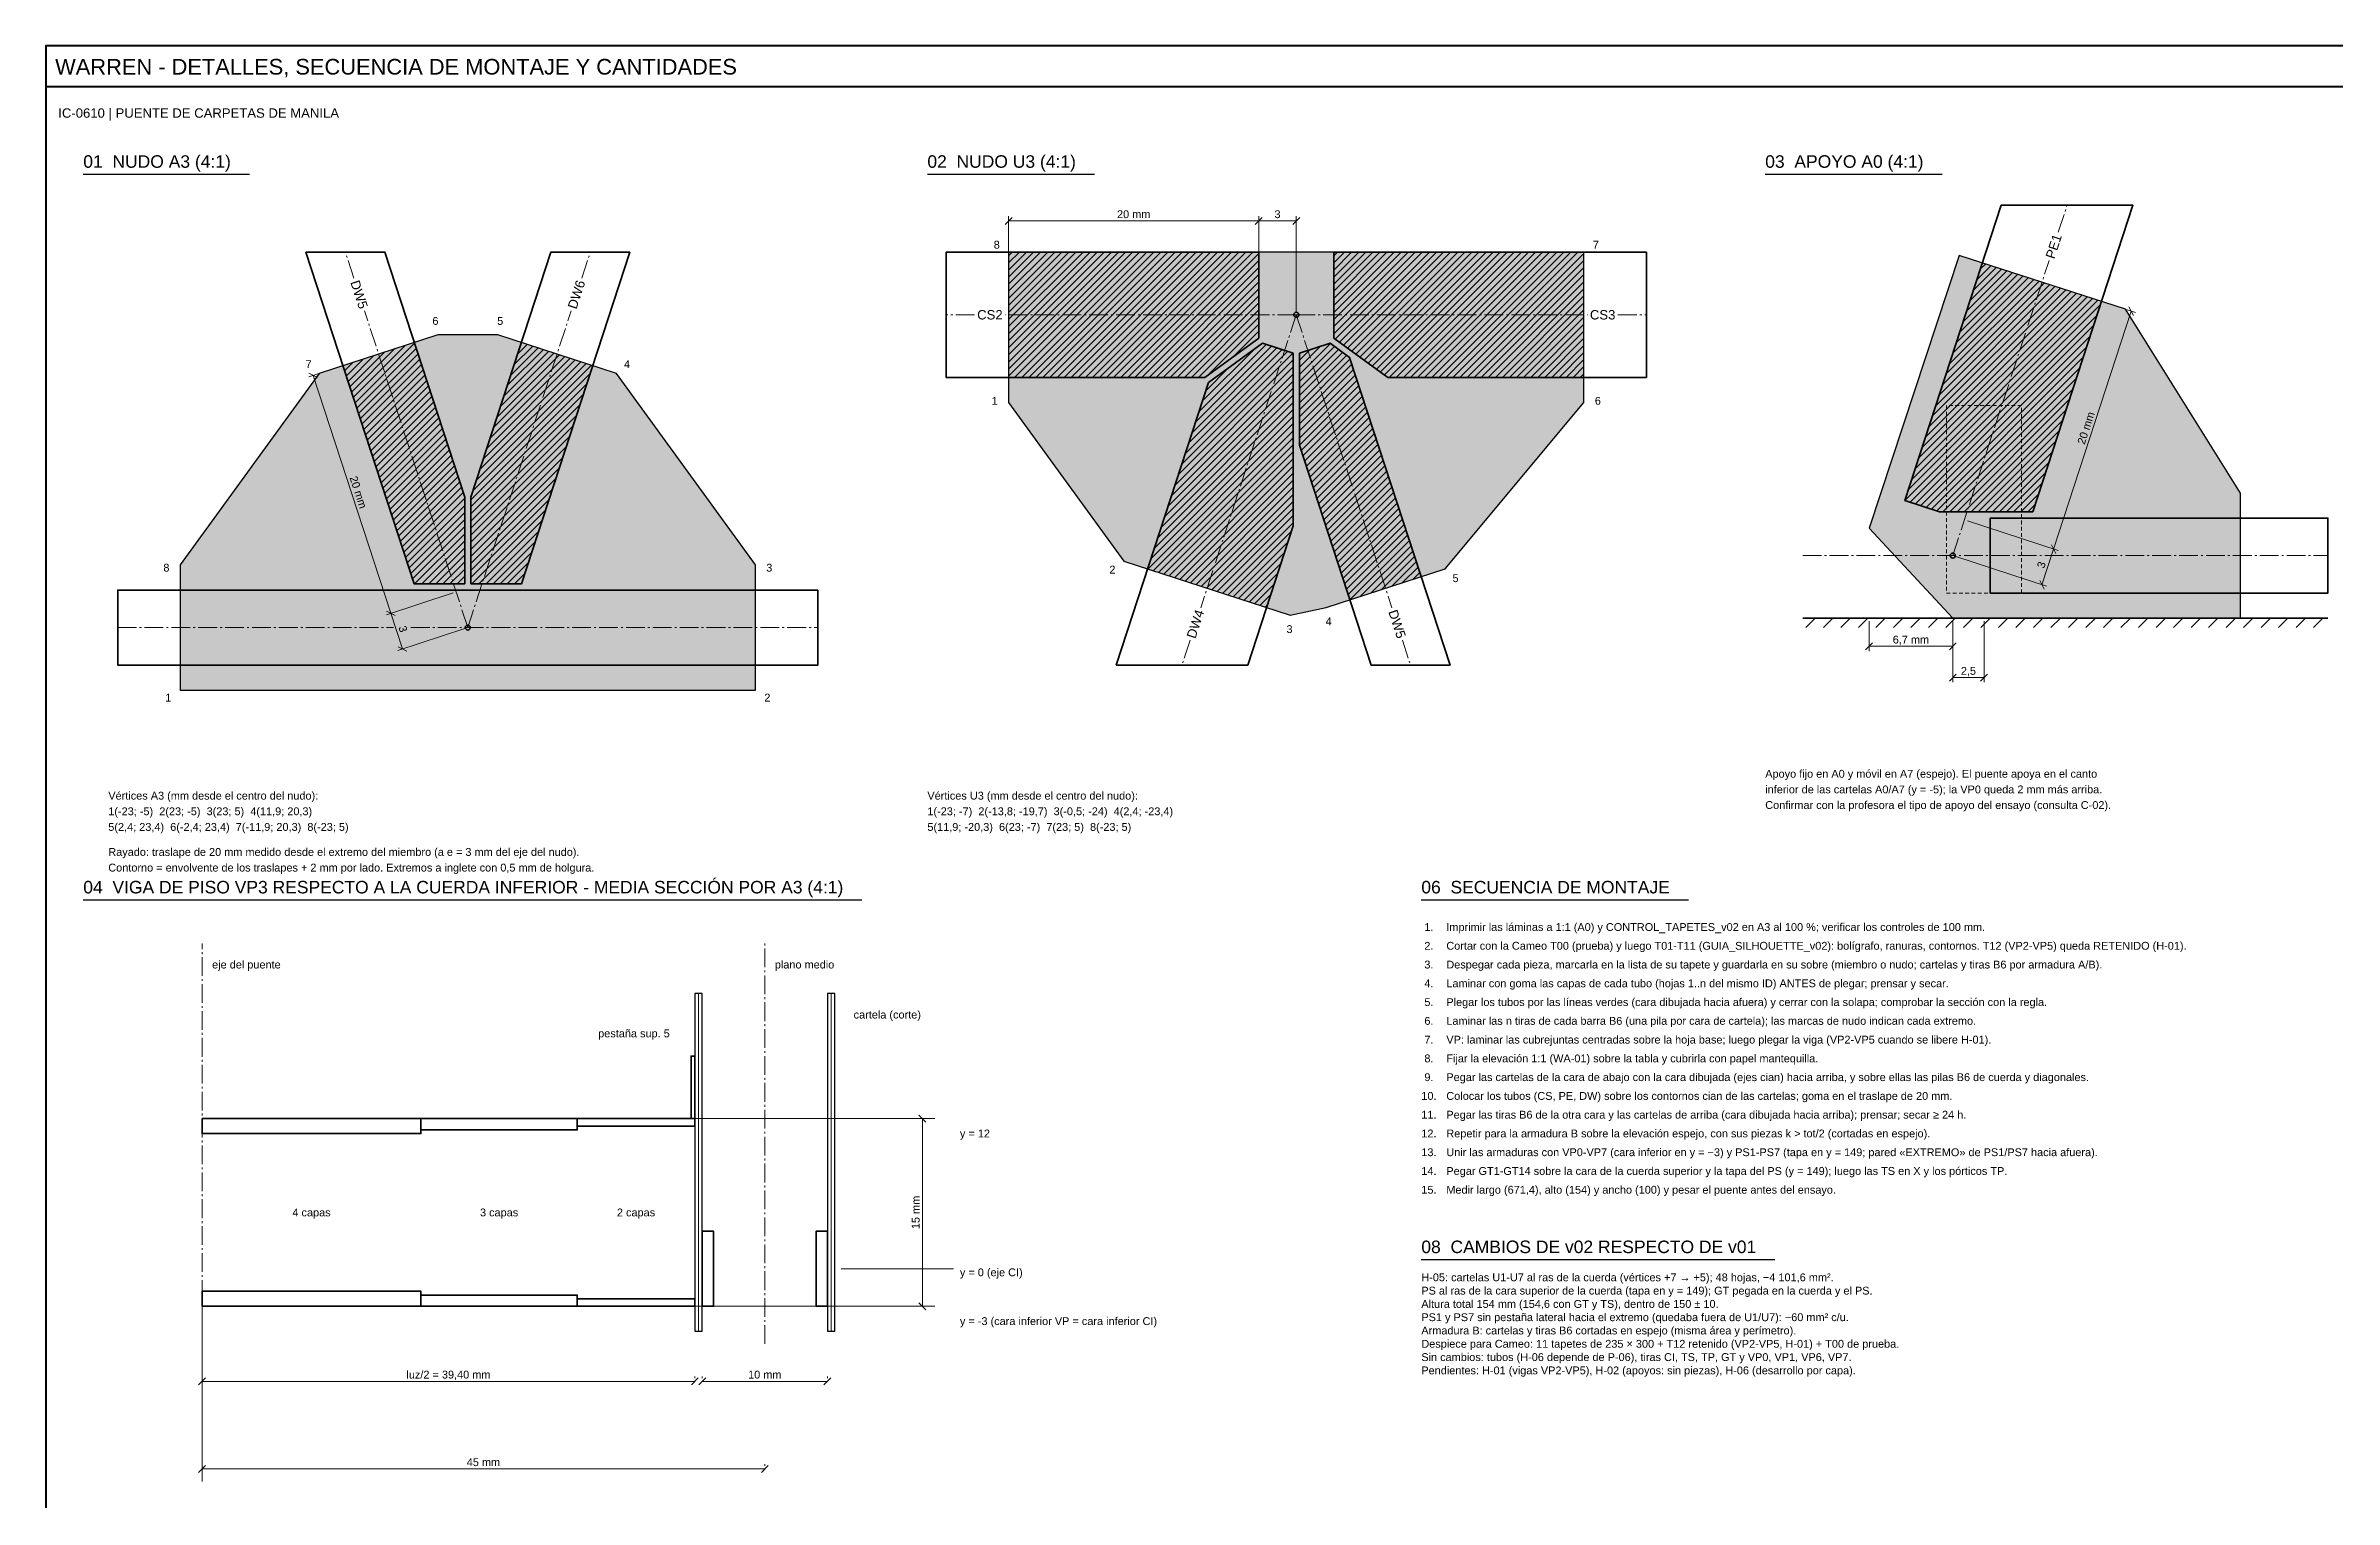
# Model space of a CAD drawing. Header units: millimetres. Extents: x 10 to 1179, y 10 to 831.
# Drawn here: x 10 to 742, y 366 to 831 of the extents above; entities that cross this region are included whole.
import ezdxf

# ---------------------------------------------------------------- set-up
doc = ezdxf.new("R2010")
doc.units = ezdxf.units.MM
doc.linetypes.add('LT_EJE', pattern=[8.6, 6, -1, 0.6, -1])
doc.linetypes.add('LT_OCULTA', pattern=[2, 1.2, -0.8])
for name, color, linetype, lineweight in [('CAJETIN', 7, 'CONTINUOUS', 30), ('CARTELA', 7, 'CONTINUOUS', 25), ('COTA', 7, 'CONTINUOUS', 13), ('EJE', 1, 'LT_EJE', 13), ('MARCO', 7, 'CONTINUOUS', 40), ('OCULTA', 8, 'LT_OCULTA', 18), ('SOMBRA', 254, 'CONTINUOUS', 0), ('TEXTO', 7, 'CONTINUOUS', 18), ('TRASLAPE', 7, 'CONTINUOUS', 13), ('VISTA', 7, 'CONTINUOUS', 35), ('VISTA_FINA', 7, 'CONTINUOUS', 18)]:
    doc.layers.add(name, color=color, linetype=linetype, lineweight=lineweight)
doc.styles.add('PLANO', font='arial.ttf')

msp = doc.modelspace()

# ---------------------------------------------------------------- hatches: boundary and pattern name
at = {"layer": 'SOMBRA'}
h = msp.add_hatch(color=254, dxfattribs=at)
h.dxf.hatch_style = 1
h.paths.add_polyline_path([(318, 717), (354.8, 666.2), (408, 649), (419.6, 651.4), (457.6, 663.8), (502, 717), (502, 765), (318, 765)])
h = msp.add_hatch(color=254, dxfattribs=at)
h.dxf.hatch_style = 1
h.paths.add_polyline_path([(593.2, 676.8), (620, 648), (712, 648), (712, 688), (675.2, 746.8), (622, 764)])
h = msp.add_hatch(color=254, dxfattribs=at)
h.dxf.hatch_style = 1
h.paths.add_polyline_path([(53, 625), (237, 625), (237, 665), (192.6, 726.2), (154.6, 738.6), (135.4, 738.6), (97.4, 726.2), (53, 665)])

# ---------------------------------------------------------------- linework, layer by layer
at = {"layer": 'CAJETIN'}
for p, q in [((22, 790), (75.19, 790)), ((292, 790), (345.5, 790)), ((560, 790), (616.61, 790)), ((22, 558), (271.07, 558)), ((450, 558), (535.47, 558)), ((450, 443), (563.11, 443))]:
    msp.add_line(p, q, dxfattribs=at)
at = {"layer": 'CARTELA'}
for points in [[(318, 717), (354.8, 666.2), (408, 649), (419.6, 651.4), (457.6, 663.8), (502, 717), (502, 765), (318, 765)], [(593.2, 676.8), (620, 648), (712, 648), (712, 688), (675.2, 746.8), (622, 764)], [(53, 625), (237, 625), (237, 665), (192.6, 726.2), (154.6, 738.6), (135.4, 738.6), (97.4, 726.2), (53, 665)], [(217.6, 420), (220, 420), (220, 528), (217.6, 528)], [(260, 420), (262.4, 420), (262.4, 528), (260, 528)]]:
    msp.add_lwpolyline(points, close=True, dxfattribs=at)
at = {"layer": 'COTA'}
for p, q in [((319.1, 776.1), (316.9, 773.9)), ((318, 746), (318, 776.5)), ((399.1, 776.1), (396.9, 773.9)), ((399.1, 776.1), (396.9, 773.9)), ((398, 746), (398, 776.5)), ((398, 746), (398, 776.5)), ((411.1, 776.1), (408.9, 773.9)), ((410, 746), (410, 776.5)), ((398, 775), (318, 775)), ((410, 775), (398, 775)), ((649.5, 755.15), (678.49, 745.69)), ((677.77, 744.76), (676.36, 747.54)), ((652.24, 670.1), (677.07, 746.15)), ((115.5, 732.15), (94.11, 725.17)), ((96.93, 724.93), (94.15, 726.34)), ((120.36, 649.58), (95.54, 725.63)), ((624.67, 679.1), (653.67, 669.63)), ((624.67, 679.1), (653.67, 669.63)), ((620.95, 667.69), (649.95, 658.23)), ((648.52, 658.69), (652.24, 670.1)), ((652.95, 668.71), (651.54, 671.49)), ((652.95, 668.71), (651.54, 671.49)), ((649.22, 657.3), (647.81, 660.08)), ((140.33, 656.1), (118.94, 649.12)), ((140.33, 656.1), (118.94, 649.12)), ((121.75, 648.88), (118.98, 650.29)), ((121.75, 648.88), (118.98, 650.29)), ((124.09, 638.17), (120.36, 649.58)), ((144.05, 644.69), (122.66, 637.71)), ((593.2, 647), (593.2, 637.5)), ((620, 647), (620, 637.5)), ((620, 647), (620, 627.5)), ((630, 647), (630, 627.5)), ((125.47, 637.47), (122.7, 638.88)), ((592.1, 637.9), (594.3, 640.1)), ((593.2, 639), (620, 639)), ((618.9, 637.9), (621.1, 640.1)), ((618.9, 627.9), (621.1, 630.1)), ((628.9, 627.9), (631.1, 630.1)), ((620, 629), (630, 629)), ((217.6, 488), (294.4, 488)), ((289.4, 488), (288.9, 488)), ((291.5, 486.9), (289.3, 489.1)), ((290.4, 428), (290.4, 488)), ((264.4, 440), (300.4, 440)), ((60, 372), (60, 428)), ((217.6, 428), (294.4, 428)), ((289.4, 428), (288.9, 428)), ((291.5, 426.9), (289.3, 429.1)), ((58.9, 402.9), (61.1, 405.1)), ((60, 405), (60, 405.5)), ((60, 404), (217.6, 404)), ((216.5, 402.9), (218.7, 405.1)), ((217.6, 405), (217.6, 405.5)), ((218.9, 402.9), (221.1, 405.1)), ((220, 405), (220, 405.5)), ((220, 404), (260, 404)), ((258.9, 402.9), (261.1, 405.1)), ((260, 405), (260, 405.5)), ((58.9, 374.9), (61.1, 377.1)), ((60, 377), (60, 377.5)), ((60, 376), (240, 376)), ((238.9, 374.9), (241.1, 377.1)), ((240, 377), (240, 377.5))]:
    msp.add_line(p, q, dxfattribs=at)
at = {"layer": 'EJE'}
for p, q in [((60, 396), (60, 544)), ((240, 416), (240, 544))]:
    msp.add_line(p, q, dxfattribs=at)
for points in [[(653.75, 771.39), (656.56, 780)], [(108.56, 756.66), (105.83, 765)], [(181.44, 756.66), (184.17, 765)], [(620, 668), (650.79, 762.34)], [(145, 645), (111.94, 746.29)], [(145, 645), (178.06, 746.29)], [(307.12, 745), (298, 745)], [(410, 745), (316.88, 745)], [(410, 745), (379.42, 651.32)], [(410, 745), (503.12, 745)], [(410, 745), (440.58, 651.32)], [(512.88, 745), (522, 745)], [(572, 668), (740, 668)], [(33, 645), (121.28, 645)], [(126.8, 645), (257, 645)], [(376.04, 640.95), (373.44, 633)], [(443.96, 640.95), (446.56, 633)]]:
    msp.add_lwpolyline(points, dxfattribs=at)
at = {"layer": 'MARCO'}
msp.add_line((10, 818), (1179, 818), dxfattribs=at)
msp.add_lwpolyline([(10, 10), (1179, 10), (1179, 831), (10, 831)], close=True, dxfattribs=at)
at = {"layer": 'OCULTA'}
msp.add_lwpolyline([(618, 656), (642, 656), (642, 716), (618, 716)], close=True, dxfattribs=at)
at = {"layer": 'TRASLAPE'}
for points in [[(318, 725.36), (357.64, 765)], [(318, 727.63), (355.37, 765)], [(318, 729.89), (353.11, 765)], [(318, 732.15), (350.85, 765)], [(318, 734.42), (348.58, 765)], [(318, 736.68), (346.32, 765)], [(318, 738.94), (344.06, 765)], [(318, 741.2), (341.8, 765)], [(318, 743.47), (339.53, 765)], [(318, 745.73), (337.27, 765)], [(318, 747.99), (335.01, 765)], [(318, 750.25), (332.75, 765)], [(318, 752.52), (330.48, 765)], [(318, 754.78), (328.22, 765)], [(318, 757.04), (325.96, 765)], [(318, 759.31), (323.69, 765)], [(318, 761.57), (321.43, 765)], [(318, 763.83), (319.17, 765)], [(319.9, 725), (359.9, 765)], [(322.16, 725), (362.16, 765)], [(324.42, 725), (364.42, 765)], [(326.69, 725), (366.69, 765)], [(328.95, 725), (368.95, 765)], [(331.21, 725), (371.21, 765)], [(333.47, 725), (373.47, 765)], [(335.74, 725), (375.74, 765)], [(338, 725), (378, 765)], [(340.26, 725), (380.26, 765)], [(342.53, 725), (382.53, 765)], [(344.79, 725), (384.79, 765)], [(347.05, 725), (387.05, 765)], [(349.31, 725), (389.31, 765)], [(351.58, 725), (391.58, 765)], [(353.84, 725), (393.84, 765)], [(356.1, 725), (396.1, 765)], [(358.36, 725), (398, 764.64)], [(360.63, 725), (398, 762.37)], [(422, 738.94), (448.06, 765)], [(422, 741.2), (445.8, 765)], [(422, 743.47), (443.53, 765)], [(422, 745.73), (441.27, 765)], [(422, 747.99), (439.01, 765)], [(422, 750.25), (436.75, 765)], [(422, 752.52), (434.48, 765)], [(422, 754.78), (432.22, 765)], [(422, 757.04), (429.96, 765)], [(422, 759.31), (427.69, 765)], [(422, 761.57), (425.43, 765)], [(422, 763.83), (423.17, 765)], [(422.49, 737.17), (450.32, 765)], [(423.8, 736.22), (452.58, 765)], [(425.12, 735.27), (454.85, 765)], [(426.43, 734.32), (457.11, 765)], [(427.74, 733.37), (459.37, 765)], [(429.05, 732.41), (461.64, 765)], [(430.36, 731.46), (463.9, 765)], [(431.67, 730.51), (466.16, 765)], [(432.98, 729.56), (468.42, 765)], [(434.3, 728.61), (470.69, 765)], [(435.61, 727.66), (472.95, 765)], [(436.92, 726.71), (475.21, 765)], [(438.23, 725.75), (477.47, 765)], [(439.74, 725), (479.74, 765)], [(442, 725), (482, 765)], [(444.26, 725), (484.26, 765)], [(446.53, 725), (486.53, 765)], [(448.79, 725), (488.79, 765)], [(451.05, 725), (491.05, 765)], [(453.31, 725), (493.31, 765)], [(455.58, 725), (495.58, 765)], [(457.84, 725), (497.84, 765)], [(460.1, 725), (500.1, 765)], [(462.36, 725), (502, 764.64)], [(464.63, 725), (502, 762.37)], [(628.88, 759.68), (630.54, 761.34)], [(362.89, 725), (398, 760.11)], [(365.15, 725), (398, 757.85)], [(367.42, 725), (398, 755.58)], [(466.89, 725), (502, 760.11)], [(469.15, 725), (502, 757.85)], [(471.42, 725), (502, 755.58)], [(614.63, 716.01), (652.72, 754.1)], [(615.73, 719.37), (651.01, 754.65)], [(616.82, 722.73), (649.31, 755.21)], [(617.92, 726.09), (647.6, 755.77)], [(619.02, 729.44), (645.9, 756.32)], [(620.11, 732.8), (644.19, 756.88)], [(621.21, 736.16), (642.48, 757.44)], [(622.31, 739.52), (640.78, 757.99)], [(623.4, 742.88), (639.07, 758.55)], [(624.5, 746.24), (637.37, 759.11)], [(625.59, 749.6), (635.66, 759.66)], [(626.69, 752.96), (633.95, 760.22)], [(627.79, 756.32), (632.25, 760.78)], [(369.68, 725), (398, 753.32)], [(371.94, 725), (398, 751.06)], [(374.2, 725), (398, 748.8)], [(473.68, 725), (502, 753.32)], [(475.94, 725), (502, 751.06)], [(478.2, 725), (502, 748.8)], [(604.76, 685.78), (667.23, 748.24)], [(605.86, 689.14), (666.37, 749.64)], [(606.96, 692.49), (664.66, 750.2)], [(608.05, 695.85), (662.96, 750.76)], [(609.15, 699.21), (661.25, 751.31)], [(610.25, 702.57), (659.54, 751.87)], [(611.34, 705.93), (657.84, 752.43)], [(612.44, 709.29), (656.13, 752.98)], [(613.53, 712.65), (654.43, 753.54)], [(376.47, 725), (398, 746.53)], [(378.73, 725), (398, 744.27)], [(381.68, 725.69), (398, 742.01)], [(389.93, 731.67), (398, 739.75)], [(480.47, 725), (502, 746.53)], [(482.73, 725), (502, 744.27)], [(484.99, 725), (502, 742.01)], [(487.25, 725), (502, 739.75)], [(606.33, 685.08), (666.13, 744.88)], [(608.04, 684.53), (665.04, 741.52)], [(107.25, 721.99), (118.34, 733.07)], [(107.81, 720.28), (121.7, 734.17)], [(108.36, 718.57), (125.06, 735.27)], [(108.92, 716.87), (127.95, 735.9)], [(109.48, 715.16), (128.51, 734.2)], [(110.03, 713.46), (129.07, 732.49)], [(154.34, 712.28), (174.28, 732.22)], [(155.43, 715.64), (172.57, 732.78)], [(156.53, 719), (170.87, 733.33)], [(157.63, 722.36), (169.16, 733.89)], [(158.72, 725.72), (167.45, 734.45)], [(159.82, 729.08), (165.75, 735)], [(160.91, 732.43), (164.04, 735.56)], [(162.01, 735.79), (162.34, 736.12)], [(373.36, 697.19), (408.9, 732.74)], [(374.45, 700.55), (407.2, 733.29)], [(375.55, 703.91), (405.49, 733.85)], [(376.65, 707.27), (403.78, 734.41)], [(377.74, 710.63), (402.08, 734.96)], [(378.84, 713.99), (400.37, 735.52)], [(379.94, 717.35), (396.71, 734.13)], [(411, 725.95), (420.9, 735.85)], [(411, 723.69), (422.21, 734.9)], [(411, 728.21), (417.67, 734.88)], [(411, 721.42), (423.53, 733.95)], [(411, 730.48), (414.31, 733.78)], [(411, 719.16), (424.84, 733)], [(411, 716.9), (426.15, 732.05)], [(489.52, 725), (502, 737.48)], [(491.78, 725), (502, 735.22)], [(494.04, 725), (502, 732.96)], [(609.75, 683.97), (663.94, 738.16)], [(611.45, 683.41), (662.84, 734.8)], [(105.58, 727.1), (108.26, 729.79)], [(106.14, 725.4), (111.62, 730.88)], [(106.69, 723.69), (114.98, 731.98)], [(110.59, 711.75), (129.62, 730.78)], [(111.15, 710.04), (130.18, 729.08)], [(111.7, 708.34), (130.74, 727.37)], [(112.26, 706.63), (131.29, 725.67)], [(146.66, 688.77), (184.14, 726.24)], [(147.76, 692.13), (184.51, 728.88)], [(148.85, 695.48), (182.81, 729.44)], [(149.95, 698.84), (181.1, 729.99)], [(151.05, 702.2), (179.39, 730.55)], [(152.14, 705.56), (177.69, 731.11)], [(153.24, 708.92), (175.98, 731.66)], [(370.07, 687.12), (409, 726.05)], [(371.17, 690.47), (409, 728.31)], [(372.26, 693.83), (409, 730.57)], [(381.03, 720.71), (388.47, 728.14)], [(411, 714.64), (427.23, 730.87)], [(411, 712.37), (427.79, 729.16)], [(411, 710.11), (428.35, 727.46)], [(411, 707.85), (428.9, 725.75)], [(496.31, 725), (502, 730.69)], [(498.57, 725), (502, 728.43)], [(500.83, 725), (502, 726.17)], [(613.16, 682.86), (661.75, 731.44)], [(614.86, 682.3), (660.65, 728.09)], [(616.83, 682), (659.55, 724.73)], [(112.82, 704.93), (131.85, 723.96)], [(113.37, 703.22), (132.41, 722.25)], [(113.93, 701.51), (132.96, 720.55)], [(114.49, 699.81), (133.52, 718.84)], [(146, 685.84), (183.04, 722.89)], [(146, 683.58), (181.95, 719.53)], [(366.78, 677.04), (409, 719.26)], [(367.88, 680.4), (409, 721.52)], [(368.97, 683.76), (409, 723.78)], [(411, 705.59), (429.46, 724.05)], [(411, 703.32), (430.02, 722.34)], [(411.54, 701.6), (430.58, 720.64)], [(412.1, 699.9), (431.13, 718.93)], [(619.09, 682), (658.46, 721.37)], [(621.35, 682), (657.36, 718.01)], [(115.04, 698.1), (134.08, 717.14)], [(115.6, 696.4), (134.64, 715.43)], [(116.16, 694.69), (135.19, 713.72)], [(116.72, 692.98), (135.75, 712.02)], [(117.27, 691.28), (136.31, 710.31)], [(146, 681.32), (180.85, 716.17)], [(146, 679.05), (179.75, 712.81)], [(362.51, 663.72), (409, 710.21)], [(363.49, 666.96), (409, 712.47)], [(364.59, 670.32), (409, 714.73)], [(365.68, 673.68), (409, 717)], [(412.66, 698.19), (431.69, 717.22)], [(413.21, 696.48), (432.25, 715.52)], [(413.77, 694.78), (432.8, 713.81)], [(414.33, 693.07), (433.36, 712.11)], [(414.88, 691.37), (433.92, 710.4)], [(623.62, 682), (656.26, 714.65)], [(625.88, 682), (655.17, 711.29)], [(117.83, 689.57), (136.86, 708.61)], [(118.39, 687.87), (137.42, 706.9)], [(118.94, 686.16), (137.98, 705.19)], [(119.5, 684.46), (138.53, 703.49)], [(146, 676.79), (178.66, 709.45)], [(146, 674.53), (177.56, 706.09)], [(146, 672.27), (176.47, 702.73)], [(364.22, 663.17), (409, 707.94)], [(365.93, 662.61), (409, 705.68)], [(367.63, 662.05), (409, 703.42)], [(415.44, 689.66), (434.47, 708.69)], [(416, 687.95), (435.03, 706.99)], [(416.55, 686.25), (435.59, 705.28)], [(417.11, 684.54), (436.14, 703.58)], [(628.14, 682), (654.07, 707.93)], [(630.4, 682), (652.97, 704.57)], [(120.06, 682.75), (139.09, 701.78)], [(120.61, 681.04), (139.65, 700.08)], [(121.17, 679.34), (140.2, 698.37)], [(121.73, 677.63), (140.76, 696.67)], [(146, 670), (175.37, 699.37)], [(146, 667.74), (174.27, 696.01)], [(369.34, 661.49), (409, 701.16)], [(371.04, 660.94), (409, 698.89)], [(372.75, 660.38), (409, 696.63)], [(417.67, 682.84), (436.7, 701.87)], [(418.22, 681.13), (437.26, 700.16)], [(418.78, 679.42), (437.81, 698.46)], [(419.34, 677.72), (438.37, 696.75)], [(632.67, 682), (651.88, 701.21)], [(634.93, 682), (650.78, 697.85)], [(122.28, 675.93), (141.32, 694.96)], [(122.84, 674.22), (141.87, 693.25)], [(123.4, 672.51), (142.43, 691.55)], [(123.95, 670.81), (142.99, 689.84)], [(124.51, 669.1), (143.54, 688.14)], [(146, 665.48), (173.18, 692.65)], [(146, 663.21), (172.08, 689.29)], [(374.46, 659.82), (409, 694.37)], [(376.16, 659.27), (409, 692.11)], [(377.87, 658.71), (409, 689.84)], [(419.89, 676.01), (438.93, 695.05)], [(420.45, 674.31), (439.48, 693.34)], [(421.01, 672.6), (440.04, 691.63)], [(421.56, 670.89), (440.6, 689.93)], [(422.12, 669.19), (441.15, 688.22)], [(637.19, 682), (649.69, 694.49)], [(639.45, 682), (648.59, 691.14)], [(125.07, 667.4), (144, 686.33)], [(125.62, 665.69), (144, 684.07)], [(126.18, 663.98), (144, 681.8)], [(146, 660.95), (170.98, 685.94)], [(146.31, 659), (169.89, 682.58)], [(379.57, 658.15), (409, 687.58)], [(381.28, 657.6), (409, 685.32)], [(382.99, 657.04), (409, 683.05)], [(384.69, 656.48), (409, 680.79)], [(422.68, 667.48), (441.71, 686.52)], [(423.23, 665.78), (442.27, 684.81)], [(423.79, 664.07), (442.82, 683.1)], [(424.35, 662.36), (443.38, 681.4)], [(641.72, 682), (647.49, 687.78)], [(643.98, 682), (646.4, 684.42)], [(126.74, 662.28), (144, 679.54)], [(127.29, 660.57), (144, 677.28)], [(127.99, 659), (144, 675.01)], [(148.57, 659), (168.79, 679.22)], [(150.84, 659), (167.69, 675.86)], [(386.4, 655.93), (409, 678.53)], [(388.1, 655.37), (408.41, 675.68)], [(424.9, 660.66), (443.94, 679.69)], [(425.46, 658.95), (444.5, 677.99)], [(426.02, 657.25), (445.05, 676.28)], [(426.58, 655.54), (445.61, 674.57)], [(130.25, 659), (144, 672.75)], [(132.51, 659), (144, 670.49)], [(134.77, 659), (144, 668.23)], [(153.1, 659), (166.6, 672.5)], [(155.36, 659), (165.5, 669.14)], [(389.81, 654.81), (407.32, 672.32)], [(391.52, 654.26), (406.22, 668.96)], [(427.13, 653.84), (446.17, 672.87)], [(430.46, 654.9), (446.72, 671.16)], [(433.82, 656), (447.28, 669.46)], [(437.18, 657.09), (447.84, 667.75)], [(137.04, 659), (144, 665.96)], [(139.3, 659), (144, 663.7)], [(141.56, 659), (144, 661.44)], [(143.82, 659), (144, 659.18)], [(157.63, 659), (164.41, 665.78)], [(159.89, 659), (163.31, 662.42)], [(162.15, 659), (162.21, 659.06)], [(393.22, 653.7), (405.12, 665.6)], [(394.93, 653.14), (404.03, 662.24)], [(396.63, 652.59), (402.93, 658.88)], [(440.54, 658.19), (448.39, 666.05)], [(443.9, 659.29), (448.95, 664.34)], [(447.26, 660.38), (449.51, 662.63)], [(398.34, 652.03), (401.83, 655.52)], [(400.05, 651.47), (400.74, 652.16)]]:
    msp.add_lwpolyline(points, dxfattribs=at)
at = {"layer": 'VISTA'}
msp.add_line((572, 648), (740, 648), dxfattribs=at)
for points in [[(645.61, 682), (615.78, 682), (604.71, 685.61), (635.52, 780), (677.59, 780)], [(144, 686.74), (144, 659), (127.81, 659), (93.21, 765), (118.46, 765)], [(146, 686.74), (171.54, 765), (196.79, 765), (162.19, 659), (146, 659)], [(398, 737.53), (380.73, 725), (298, 725), (298, 765), (398, 765)], [(439.27, 725), (422, 737.53), (422, 765), (522, 765), (522, 725)], [(381.91, 723.38), (399.17, 735.91), (409, 732.7), (409, 677.48), (394.48, 633), (352.41, 633)], [(411, 732.7), (420.83, 735.91), (427.07, 731.38), (459.18, 633), (433.93, 633), (411, 703.26)], [(632, 656), (632, 680), (740, 680), (740, 656)], [(257, 657), (257, 633), (33, 633), (33, 657)], [(216.4, 488), (216.4, 508), (217.6, 508), (217.6, 488)], [(60, 488), (130, 488), (130, 483.2), (60, 483.2)], [(130, 488), (180, 488), (180, 484.4), (130, 484.4)], [(180, 488), (217.6, 488), (217.6, 485.6), (180, 485.6)], [(220, 428), (223.6, 428), (223.6, 452), (220, 452)], [(256.4, 428), (260, 428), (260, 452), (256.4, 452)], [(60, 428), (130, 428), (130, 432.8), (60, 432.8)], [(130, 428), (180, 428), (180, 431.6), (130, 431.6)], [(180, 428), (217.6, 428), (217.6, 430.4), (180, 430.4)]]:
    msp.add_lwpolyline(points, close=True, dxfattribs=at)
for centre in [(410, 745), (620, 668), (145, 645)]:
    msp.add_circle(centre, 0.8, dxfattribs=at)
at = {"layer": 'VISTA_FINA'}
for p, q in [((576, 648), (573, 645)), ((581.6, 648), (578.6, 645)), ((587.2, 648), (584.2, 645)), ((592.8, 648), (589.8, 645)), ((598.4, 648), (595.4, 645)), ((604, 648), (601, 645)), ((609.6, 648), (606.6, 645)), ((615.2, 648), (612.2, 645)), ((620.8, 648), (617.8, 645)), ((626.4, 648), (623.4, 645)), ((632, 648), (629, 645)), ((637.6, 648), (634.6, 645)), ((643.2, 648), (640.2, 645)), ((648.8, 648), (645.8, 645)), ((654.4, 648), (651.4, 645)), ((660, 648), (657, 645)), ((665.6, 648), (662.6, 645)), ((671.2, 648), (668.2, 645)), ((676.8, 648), (673.8, 645)), ((682.4, 648), (679.4, 645)), ((688, 648), (685, 645)), ((693.6, 648), (690.6, 645)), ((699.2, 648), (696.2, 645)), ((704.8, 648), (701.8, 645)), ((710.4, 648), (707.4, 645)), ((716, 648), (713, 645)), ((721.6, 648), (718.6, 645)), ((727.2, 648), (724.2, 645)), ((732.8, 648), (729.8, 645)), ((738.4, 648), (735.4, 645)), ((218.8, 420), (218.8, 528)), ((261.2, 420), (261.2, 528))]:
    msp.add_line(p, q, dxfattribs=at)

# ---------------------------------------------------------------- texts
at = {"layer": 'COTA', "style": 'PLANO'}
for s, p in [('20 mm', (352.66, 775.9)), ('3', (403.03, 775.9)), ('6,7 mm', (600.78, 639.9)), ('2,5', (622.57, 629.9)), ('luz/2 = 39,40 mm', (125.36, 404.9)), ('10 mm', (234.66, 404.9)), ('45 mm', (144.66, 376.9))]:
    msp.add_text(s, height=2.5, dxfattribs=at).set_placement(p)
for s, rotation, p in [('20 mm', 71.92389, (662.14, 703.33)), ('20 mm', -71.92389, (107.15, 692.96)), ('3', 71.92389, (649.22, 663.75)), ('3', -71.92389, (122.78, 645.08)), ('15 mm', 90, (289.5, 452.66))]:
    msp.add_text(s, height=2.5, rotation=rotation, dxfattribs=at).set_placement(p)
at = {"layer": 'TEXTO', "style": 'PLANO'}
for s, height, p in [('WARREN - DETALLES, SECUENCIA DE MONTAJE Y CANTIDADES', 5, (13, 821.8)), ('IC-0610 | PUENTE DE CARPETAS DE MANILA', 3, (14, 808)), ('01  NUDO A3 (4:1)', 4, (22, 792)), ('02  NUDO U3 (4:1)', 4, (292, 792)), ('03  APOYO A0 (4:1)', 4, (560, 792)), ('8', 2.5, (313.22, 766.15)), ('7', 2.5, (504.84, 766.15)), ('6', 2.5, (133.66, 741.78)), ('5', 2.5, (154.39, 741.78)), ('CS2', 3, (307.92, 743.5)), ('CS3', 3, (503.92, 743.5)), ('7', 2.5, (93.1, 727.97)), ('4', 2.5, (194.96, 727.97)), ('1', 2.5, (312.56, 716.24)), ('6', 2.5, (505.5, 716.24)), ('8', 2.5, (47.61, 662.89)), ('3', 2.5, (240.45, 662.89)), ('2', 2.5, (350.21, 662.28)), ('5', 2.5, (459.96, 659.53)), ('3', 2.5, (406.87, 643.25)), ('4', 2.5, (419.39, 645.72)), ('1', 2.5, (48.22, 621.35)), ('2', 2.5, (239.84, 621.35)), ('Apoyo fijo en A0 y móvil en A7 (espejo). El puente apoya en el canto', 2.5, (560, 597)), ('inferior de las cartelas A0/A7 (y = -5); la VP0 queda 2 mm más arriba.', 2.5, (560, 592)), ('Vértices A3 (mm desde el centro del nudo):', 2.5, (30, 590)), ('1(-23; -5)  2(23; -5)  3(23; 5)  4(11,9; 20,3)', 2.5, (30, 585)), ('Vértices U3 (mm desde el centro del nudo):', 2.5, (292, 590)), ('1(-23; -7)  2(-13,8; -19,7)  3(-0,5; -24)  4(2,4; -23,4)', 2.5, (292, 585)), ('Confirmar con la profesora el tipo de apoyo del ensayo (consulta C-02).', 2.5, (560, 587)), ('5(2,4; 23,4)  6(-2,4; 23,4)  7(-11,9; 20,3)  8(-23; 5)', 2.5, (30, 580)), ('5(11,9; -20,3)  6(23; -7)  7(23; 5)  8(-23; 5)', 2.5, (292, 580)), ('Rayado: traslape de 20 mm medido desde el extremo del miembro (a e = 3 mm del eje del nudo).', 2.5, (30, 572)), ('04  VIGA DE PISO VP3 RESPECTO A LA CUERDA INFERIOR - MEDIA SECCIÓN POR A3 (4:1)', 4, (22, 560)), ('Contorno = envolvente de los traslapes + 2 mm por lado. Extremos a inglete con 0,5 mm de holgura.', 2.5, (30, 567)), ('06  SECUENCIA DE MONTAJE', 4, (450, 560)), (' 1.', 2.5, (450, 548)), ('Imprimir las láminas a 1:1 (A0) y CONTROL_TAPETES_v02 en A3 al 100 %; verificar los controles de 100 mm.', 2.5, (458, 548)), (' 2.', 2.5, (450, 542)), ('Cortar con la Cameo T00 (prueba) y luego T01-T11 (GUIA_SILHOUETTE_v02): bolígrafo, ranuras, contornos. T12 (VP2-VP5) queda RETENIDO (H-01).', 2.5, (458, 542)), ('eje del puente', 2.5, (63.2, 536)), ('plano medio', 2.5, (243.2, 536)), (' 3.', 2.5, (450, 536)), ('Despegar cada pieza, marcarla en la lista de su tapete y guardarla en su sobre (miembro o nudo; cartelas y tiras B6 por armadura A/B).', 2.5, (458, 536)), (' 4.', 2.5, (450, 530)), ('Laminar con goma las capas de cada tubo (hojas 1..n del mismo ID) ANTES de plegar; prensar y secar.', 2.5, (458, 530)), ('cartela (corte)', 2.5, (268.4, 520)), (' 5.', 2.5, (450, 524)), (' 6.', 2.5, (450, 518)), ('Plegar los tubos por las líneas verdes (cara dibujada hacia afuera) y cerrar con la solapa; comprobar la sección con la regla.', 2.5, (458, 524)), ('Laminar las n tiras de cada barra B6 (una pila por cara de cartela); las marcas de nudo indican cada extremo.', 2.5, (458, 518)), ('pestaña sup. 5', 2.5, (186.69, 514)), (' 7.', 2.5, (450, 512)), ('VP: laminar las cubrejuntas centradas sobre la hoja base; luego plegar la viga (VP2-VP5 cuando se libere H-01).', 2.5, (458, 512)), (' 8.', 2.5, (450, 506)), ('Fijar la elevación 1:1 (WA-01) sobre la tabla y cubrirla con papel mantequilla.', 2.5, (458, 506)), (' 9.', 2.5, (450, 500)), ('Pegar las cartelas de la cara de abajo con la cara dibujada (ejes cian) hacia arriba, y sobre ellas las pilas B6 de cuerda y diagonales.', 2.5, (458, 500)), ('10.', 2.5, (450, 494)), ('11.', 2.5, (450, 488)), ('Colocar los tubos (CS, PE, DW) sobre los contornos cian de las cartelas; goma en el traslape de 20 mm.', 2.5, (458, 494)), ('Pegar las tiras B6 de la otra cara y las cartelas de arriba (cara dibujada hacia arriba); prensar; secar ≥ 24 h.', 2.5, (458, 488)), ('y = 12', 2.5, (302.4, 482)), ('12.', 2.5, (450, 482)), ('Repetir para la armadura B sobre la elevación espejo, con sus piezas k > tot/2 (cortadas en espejo).', 2.5, (458, 482)), ('13.', 2.5, (450, 476)), ('Unir las armaduras con VP0-VP7 (cara inferior en y = −3) y PS1-PS7 (tapa en y = 149; pared «EXTREMO» de PS1/PS7 hacia afuera).', 2.5, (458, 476)), ('14.', 2.5, (450, 470)), ('Pegar GT1-GT14 sobre la cara de la cuerda superior y la tapa del PS (y = 149); luego las TS en X y los pórticos TP.', 2.5, (458, 470)), ('15.', 2.5, (450, 464)), ('Medir largo (671,4), alto (154) y ancho (100) y pesar el puente antes del ensayo.', 2.5, (458, 464)), ('4 capas', 2.5, (88.89, 456.75)), ('3 capas', 2.5, (148.89, 456.75)), ('2 capas', 2.5, (192.69, 456.75)), ('08  CAMBIOS DE v02 RESPECTO DE v01', 4, (450, 445)), ('y = 0 (eje CI)', 2.5, (302.4, 437.6)), ('H-05: cartelas U1-U7 al ras de la cuerda (vértices +7 → +5); 48 hojas, −4 101,6 mm².', 2.5, (450, 436)), ('PS al ras de la cara superior de la cuerda (tapa en y = 149); GT pegada en la cuerda y el PS.', 2.5, (450, 431.75)), ('y = -3 (cara inferior VP = cara inferior CI)', 2.5, (302.4, 422)), ('Altura total 154 mm (154,6 con GT y TS), dentro de 150 ± 10.', 2.5, (450, 427.5)), ('PS1 y PS7 sin pestaña lateral hacia el extremo (quedaba fuera de U1/U7): −60 mm² c/u.', 2.5, (450, 423.25)), ('Armadura B: cartelas y tiras B6 cortadas en espejo (misma área y perímetro).', 2.5, (450, 419)), ('Despiece para Cameo: 11 tapetes de 235 × 300 + T12 retenido (VP2-VP5, H-01) + T00 de prueba.', 2.5, (450, 414.75)), ('Sin cambios: tubos (H-06 depende de P-06), tiras CI, TS, TP, GT y VP0, VP1, VP6, VP7.', 2.5, (450, 410.5)), ('Pendientes: H-01 (vigas VP2-VP5), H-02 (apoyos: sin piezas), H-06 (desarrollo por capa).', 2.5, (450, 406.25))]:
    msp.add_text(s, height=height, dxfattribs=at).set_placement(p)
for s, rotation, p in [('PE1', 71.92389, (652.47, 762.64)), ('DW5', -71.92389, (107.38, 755.43)), ('DW6', 71.92389, (179.73, 746.58)), ('DW4', 71.92389, (377.71, 641.24)), ('DW5', -71.92389, (439.4, 650.09))]:
    msp.add_text(s, height=3, rotation=rotation, dxfattribs=at).set_placement(p)

doc.saveas('drawing.dxf')
